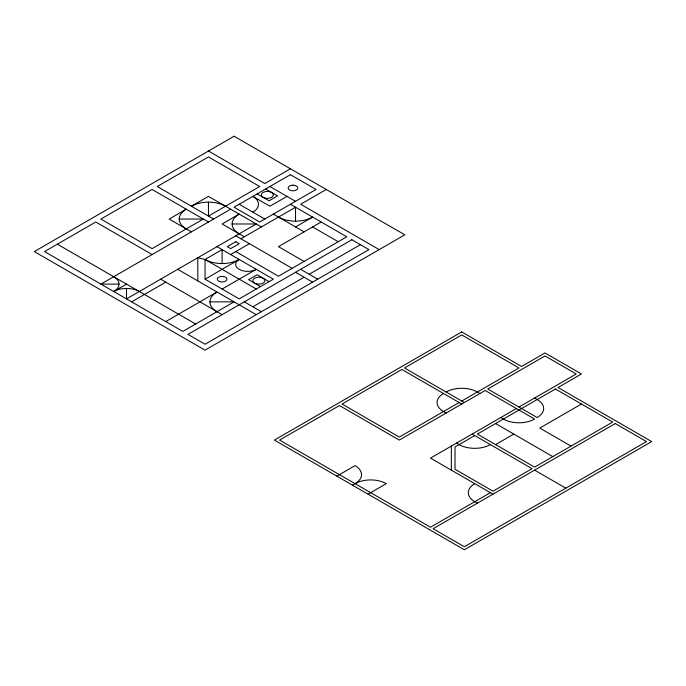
<?xml version="1.0" encoding="UTF-8"?>
<svg xmlns="http://www.w3.org/2000/svg" width="686" height="686" viewBox="0 0 686 686"><rect width="100%" height="100%" fill="white"/><g stroke="black" fill="none" stroke-linecap="round" stroke-linejoin="round"><path stroke-width="1.03" d="M290.418 168.773L264.805 183.565L208.458 151.031M230.659 209.196L100.893 284.115L119.004 284.115M113.696 276.715A18.11 10.453 0 0 1 113.696 291.507L126.498 284.115M287.005 196.376L269.924 206.237L252.851 196.376A19.319 11.156 0 0 1 252.851 212.146M131.626 301.857L165.772 282.143M197.8 280.917L197.8 257.73L205.045 259.462L222.118 249.61L222.118 263.553M240.897 238.762L295.537 207.223L295.537 221.158M326.27 189.473L300.665 204.265L379.204 249.61M230.659 254.54L249.438 243.693M239.191 259.462A24.147 13.943 0 0 1 205.045 259.462L205.045 279.185L239.191 259.462A12.074 6.971 0 0 0 239.191 269.324A12.074 6.971 0 0 0 256.272 269.324L222.118 289.038M295.537 226.937L312.61 217.076A24.147 13.943 0 0 1 278.465 217.076M321.151 222.007L278.465 246.651L304.078 261.435M165.772 321.571L216.999 291.996A24.147 13.943 0 0 0 216.999 311.71M252.851 306.788L304.078 277.213M309.197 274.254L360.424 244.679M459.14 402.528L399.295 437.085L342.04 404.028L401.893 369.48L461.747 404.028M461.747 401.027L518.993 367.97L461.747 334.922L404.491 367.97L464.345 402.528M336.843 476.144L355.056 465.623A22.081 12.751 0 0 1 355.056 483.656L352.45 485.156M368.065 494.169L386.278 483.656A22.081 12.751 0 0 0 355.056 483.656M516.387 408.539L430.516 458.111L492.968 494.169M518.993 407.038L576.24 373.981L545.01 355.957L487.763 389.005L537.207 417.551A22.081 12.751 0 0 0 537.207 399.526L534.6 398.017M474.755 435.576L455.015 446.972L455.015 469.25L493.011 491.193L532.044 468.658L472.148 434.075M495.575 444.597L513.788 434.075M581.445 404.028L539.805 428.064L571.035 446.097M490.37 492.668L430.516 527.225L279.596 440.086L339.441 405.529L399.295 440.086L485.165 390.505L534.6 419.052A22.081 12.751 0 0 1 503.378 419.052L500.771 417.551M179.192 219.048L203.339 219.048L152.112 248.624L100.893 219.048L152.112 189.473L208.458 222.007M232.125 223.979L256.272 223.979L126.498 298.899L126.498 288.446M209.925 301.857L234.072 301.857L182.845 331.432L44.547 251.582L95.766 222.007L152.112 254.54M269.924 186.515L295.537 201.307M265.662 188.984L277.616 195.887L269.075 200.809L257.121 193.915M290.418 204.265L346.764 236.79L278.465 276.226L235.778 251.582M312.61 226.937L338.224 241.721M273.345 214.118L304.078 231.868M239.191 204.265L264.805 219.048M261.392 226.937L208.458 196.376L191.385 206.237A24.147 13.943 0 0 1 225.531 206.237M213.586 219.048L157.24 186.515L208.458 156.948L259.685 186.515L208.458 216.09L208.458 202.147M244.319 236.79L222.118 223.979L239.191 214.118A24.147 13.943 0 0 0 239.191 233.84M300.665 269.324L317.738 279.185M235.778 235.804L292.125 268.337M295.537 272.282L312.61 282.143M479.96 393.515L477.353 392.015A22.081 12.751 0 0 0 446.132 392.015M191.385 231.868L169.185 219.048L186.266 209.196A24.147 13.943 0 0 0 186.266 228.91M216.999 246.651L273.345 279.185L239.191 298.899L205.045 279.185M269.075 281.646L257.121 274.743L248.581 279.674L260.534 286.577M495.575 423.562L552.822 456.61M205.045 259.462L256.272 289.038M446.132 413.041L443.525 411.54A22.081 12.751 0 0 1 443.525 393.515M244.319 301.857L261.392 311.71M534.6 470.133L565.83 488.158M177.725 269.324L256.272 314.668M456.542 443.087L459.14 444.597A22.081 12.751 0 0 0 490.37 444.597M160.653 279.185L222.118 314.668M57.35 244.19L195.656 324.032M477.353 503.181L474.755 501.68A22.081 12.751 0 0 1 474.755 483.656M451.337 446.097L451.337 470.133M113.696 291.507A18.11 10.453 0 0 1 139.309 291.507M234.072 136.24L34.3 251.582L205.045 350.16L404.817 234.818L234.072 136.24M290.418 174.69L234.072 207.223L259.685 222.007L316.032 189.473L290.418 174.69M235.778 241.721L227.238 246.651L230.659 248.624L239.191 243.693L235.778 241.721M351.884 239.748L187.973 334.382L205.045 344.243L368.957 249.61L351.884 239.748M461.747 331.921L274.391 440.086L464.345 549.76L651.7 441.587L558.027 387.504L581.445 373.981L545.01 352.947L521.592 366.47L461.747 331.921M555.42 389.005L477.353 434.075L534.6 467.132L612.667 422.062L555.42 389.005M615.273 423.562L433.123 528.726L464.345 546.751L646.495 441.587L615.273 423.562M292.982 185.211L291.73 185.306A4.828 2.787 0 0 0 288.189 188.358A4.828 2.787 0 0 0 292.982 190.785L294.225 190.691A4.828 2.787 0 0 0 297.767 187.63A4.828 2.787 0 0 0 292.982 185.211M254.557 283.129A6.037 3.481 0 0 0 264.659 281.56A6.037 3.481 0 0 0 257.267 277.298A6.037 3.481 0 0 0 254.557 283.129M219.709 281.594A4.828 2.787 0 0 0 226.946 279.185A4.828 2.787 0 0 0 219.709 276.767A4.828 2.787 0 0 0 219.709 281.594M263.098 197.362A6.037 3.481 0 0 0 273.2 195.802A6.037 3.481 0 0 0 265.808 191.531A6.037 3.481 0 0 0 263.098 197.362"/></g></svg>
